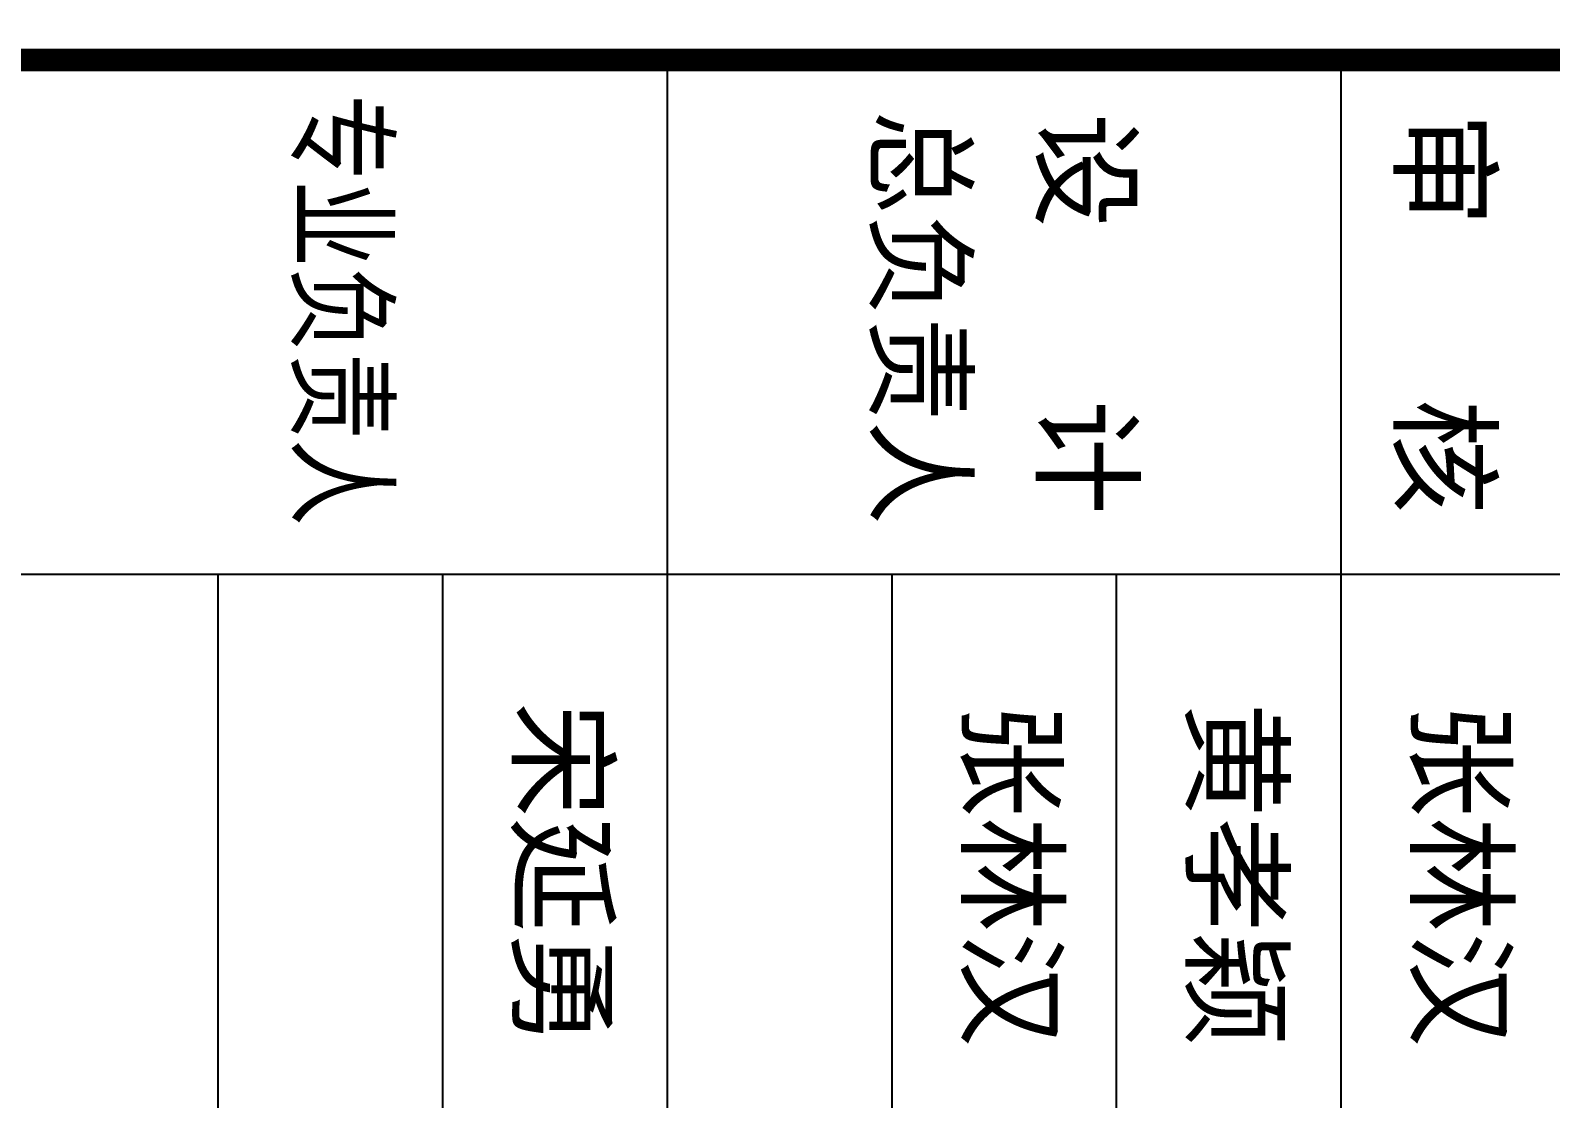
# Model space of a CAD drawing. Header units: millimetres. Extents: x 434053 to 1059003, y -2417481 to 936527.
# Drawn here: x 585973 to 588680, y -1805425 to -1803524 of the extents above; entities that cross this region are included whole.
import ezdxf
from ezdxf.enums import TextEntityAlignment as Align

# ---------------------------------------------------------------- set-up
doc = ezdxf.new("R2010")
doc.units = ezdxf.units.MM
doc.header["$LTSCALE"] = 1000
doc.header["$MEASUREMENT"] = 0
for name, color, linetype in [('TITEXT', 7, 'Continuous'), ('TITLIN', 7, 'Continuous'), ('图框层', 3, 'Continuous')]:
    doc.layers.add(name, color=color, linetype=linetype)
doc.styles.add('TITXV', font='', dxfattribs={"width": 0.8})
doc.styles.get('TITXV').set_extended_font_data('SimSun')

# ---------------------------------------------------------------- blocks, each defined once
blk = doc.blocks.new('A$C1A944FEE')
blk.add_lwpolyline([(0, 11820), (9550, 11820), (9550, 0), (0, 0)], close=True)
blk = doc.blocks.new('asdgdfgsghfdjfh')
at = {"layer": '图框层', "style": 'TITXV'}
for s, p in [('张林汉', (-36, 182)), ('黄孝颖', (-36, 174)), ('张林汉', (-36, 166)), ('宋延勇', (-36, 150))]:
    blk.add_text(s, height=3, dxfattribs=at).set_placement(p, align=Align.BOTTOM_CENTER)
blk = doc.blocks.new('asdfgafg21GZ_LABEL2')
at = {"layer": 'TITLIN'}
for p, q in [((-46.679, 204.115), (-46.679, 100.493)), ((-65, 180.115), (0, 180.115)), ((-46.679, 172.115), (0, 172.115)), ((-46.679, 164.115), (0, 164.115)), ((-65, 156.115), (0, 156.115)), ((-46.679, 148.115), (0, 148.115)), ((-46.679, 140.115), (0, 140.115))]:
    blk.add_line(p, q, dxfattribs=at)
at = {"layer": 'TITLIN', "const_width": 0.8}
blk.add_lwpolyline([(-65, 224.115), (-65, 0)], dxfattribs=at)
at = {"layer": 'TITEXT', "style": 'TITXV'}
for s, p in [('审   核', (-63.15, 182.309)), ('设   计', (-63.116, 169.571))]:
    blk.add_text(s, height=3, dxfattribs=at).set_placement(p)
for s, width, p in [('总负责人', 0.9, (-63.199, 163.644)), ('专业负责人', 0.75, (-63.776, 143.043))]:
    blk.add_text(s, height=3, dxfattribs=dict(at, width=width)).set_placement(p)
blk = doc.blocks.new('asdfgafgA$C15443CC7')
at = {"layer": '图框层', "xscale": 150.0000000300889, "yscale": 150.0000000300889, "zscale": 150.0000000300889}
blk.add_blockref('asdfgafg21GZ_LABEL2', (208350, 1500), dxfattribs=at)
blk = doc.blocks.new('asdfadfsdhg')
at = {"xscale": 0.3333333333333333, "yscale": 0.3333333333333333, "zscale": 0.3333333333333333, "rotation": 270}
blk.add_blockref('asdfgafgA$C15443CC7', (0, 69950), dxfattribs=at)
at = {"layer": '图框层', "xscale": 50, "yscale": 50, "zscale": 50, "rotation": 270}
blk.add_blockref('asdgdfgsghfdjfh', (500, 500), dxfattribs=at)

msp = doc.modelspace()

# ---------------------------------------------------------------- block references
for name, p in [('asdfadfsdhg', (578800.9, -1807326.3)), ('A$C1A944FEE', (579300.9, -1803576.3))]:
    msp.add_blockref(name, p)

doc.saveas('drawing.dxf')
